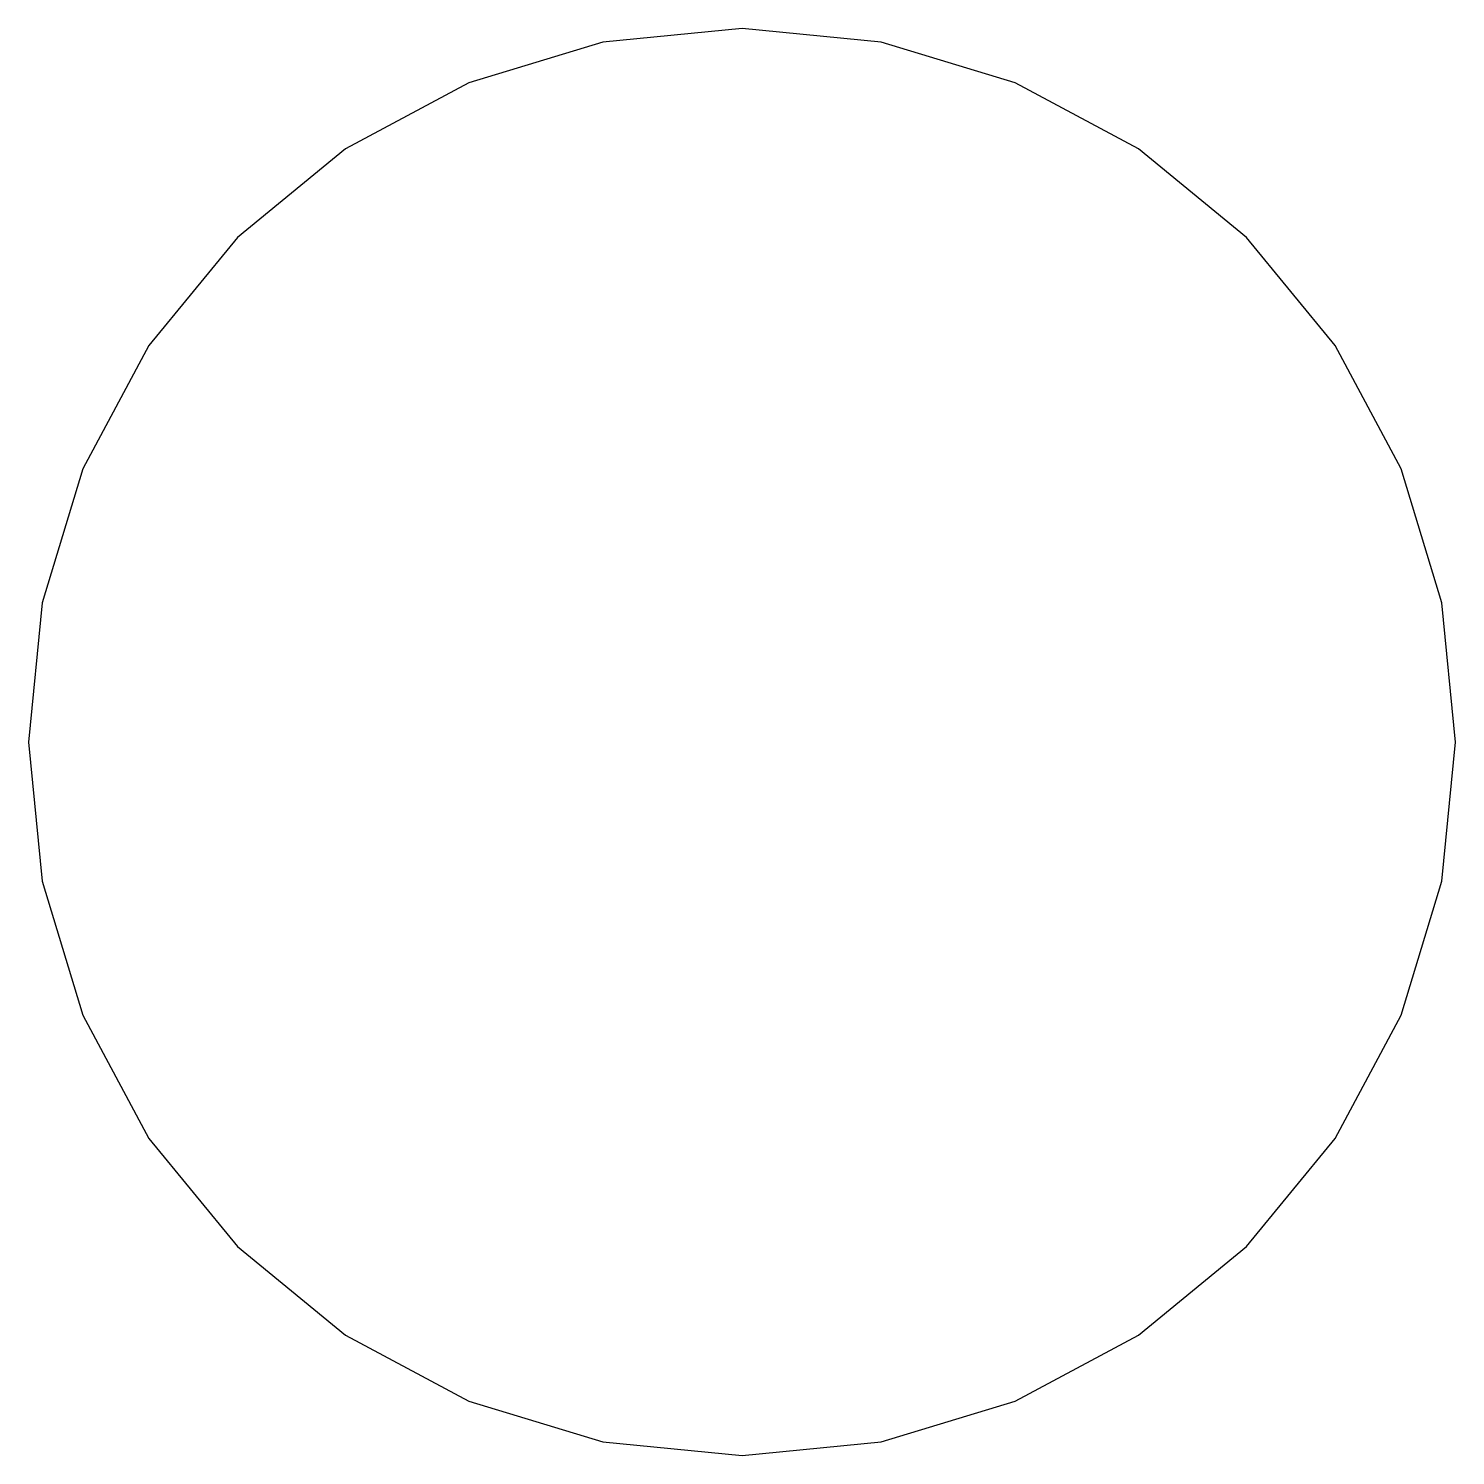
# Model space of a CAD drawing. Header units: metres. Extents: x -49.7 to 3.5, y -24 to 3.5.
# Drawn here: x -49.73 to -42.73, y -24.02 to -17.02 of the extents above.
import ezdxf

# ---------------------------------------------------------------- set-up
doc = ezdxf.new("R2010")
doc.units = ezdxf.units.M

msp = doc.modelspace()

# ---------------------------------------------------------------- linework, layer by layer
for p, q in [((-46.2257, -17.0175), (-46.9085, -17.0848)), ((-45.5429, -17.0848), (-46.2257, -17.0175)), ((-46.9085, -17.0848), (-47.5651, -17.2839)), ((-44.8863, -17.2839), (-45.5429, -17.0848)), ((-47.5651, -17.2839), (-48.1702, -17.6074)), ((-44.2812, -17.6074), (-44.8863, -17.2839)), ((-48.1702, -17.6074), (-48.7005, -18.0426)), ((-43.7508, -18.0426), (-44.2812, -17.6074)), ((-48.7005, -18.0426), (-49.1358, -18.573)), ((-43.3155, -18.573), (-43.7508, -18.0426)), ((-49.1358, -18.573), (-49.4593, -19.1781)), ((-42.9921, -19.1781), (-43.3155, -18.573)), ((-49.4593, -19.1781), (-49.6584, -19.8347)), ((-42.7929, -19.8347), (-42.9921, -19.1781)), ((-49.6584, -19.8347), (-49.7257, -20.5175)), ((-42.7257, -20.5175), (-42.7929, -19.8347)), ((-49.7257, -20.5175), (-49.6584, -21.2003)), ((-42.7929, -21.2003), (-42.7257, -20.5175)), ((-49.6584, -21.2003), (-49.4593, -21.8569)), ((-42.9921, -21.8569), (-42.7929, -21.2003)), ((-49.4593, -21.8569), (-49.1358, -22.462)), ((-43.3155, -22.462), (-42.9921, -21.8569)), ((-49.1358, -22.462), (-48.7005, -22.9924)), ((-43.7508, -22.9924), (-43.3155, -22.462)), ((-48.7005, -22.9924), (-48.1702, -23.4277)), ((-44.2812, -23.4277), (-43.7508, -22.9924)), ((-48.1702, -23.4277), (-47.5651, -23.7511)), ((-44.8863, -23.7511), (-44.2812, -23.4277)), ((-47.5651, -23.7511), (-46.9085, -23.9503)), ((-45.5429, -23.9503), (-44.8863, -23.7511)), ((-46.9085, -23.9503), (-46.2257, -24.0175)), ((-46.2257, -24.0175), (-45.5429, -23.9503))]:
    msp.add_line(p, q)

doc.saveas('drawing.dxf')
